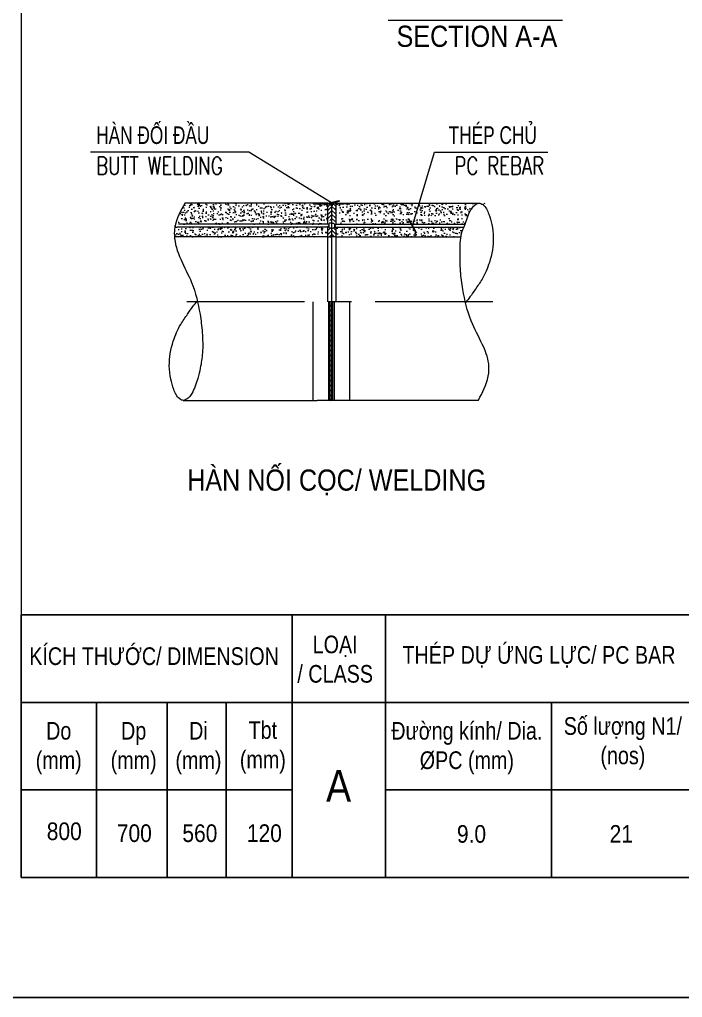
# Model space of a CAD drawing. Header units: millimetres. Extents: x -2123450 to -961021, y -260876 to 649159.
# Drawn here: x -1637070 to -1622988, y -25068 to -4284 of the extents above; entities that cross this region are included whole.
import ezdxf
from ezdxf.enums import TextEntityAlignment as Align

# ---------------------------------------------------------------- set-up
doc = ezdxf.new("R2010")
doc.units = ezdxf.units.MM
doc.header["$LTSCALE"] = 1000
doc.header["$MEASUREMENT"] = 0
doc.linetypes.add('CENTER2', pattern=[1.125, 0.75, -0.125, 0.125, -0.125])
doc.linetypes.add('CENTERX2', pattern=[4, 2.5, -0.5, 0.5, -0.5])
doc.layers.get('0').update_dxf_attribs({"linetype": 'CONTINUOUS'})
doc.layers.get('DEFPOINTS').update_dxf_attribs({"linetype": 'CONTINUOUS'})
for name, color, linetype, lineweight in [('1.NET BAO-F', 3, 'CONTINUOUS', 20), ('4.DIM-F', 1, 'CONTINUOUS', 15), ('9.NET MANH-F', 9, 'CONTINUOUS', 15), ('NDC_S_AXIS', 5, 'CENTER2', 15), ('NDC_S_BREAK-LINE', 1, 'CONTINUOUS', 15), ('NDC_S_CONTINUOUS', 3, 'CONTINUOUS', 20), ('NDC_S_ENG TEXT', 2, 'CONTINUOUS', 9), ('NDC_S_HATCH MATERIAL', 8, 'CONTINUOUS', 13), ('NDC_S_VN TEXT', 7, 'CONTINUOUS', 9)]:
    doc.layers.add(name, color=color, linetype=linetype, lineweight=lineweight)
doc.styles.add('Arial', font='arial.ttf')
doc.styles.add('NDC_ARIAL', font='arial.ttf', dxfattribs={"width": 0.8})
doc.styles.add('NDC_ROMANS', font='romans.shx', dxfattribs={"width": 0.8, "bigfont": 'vns.shx'})
doc.styles.add('Vnsimli', font='vnsimli.shx', dxfattribs={"width": 0.65})
doc.dimstyles.new('D1-1(SC25)', dxfattribs={"dimscale": 25, "dimtxt": 2, "dimasz": 1.5, "dimexe": 1.5, "dimexo": 0, "dimgap": 0.5, "dimtad": 1, "dimdec": 0, "dimzin": 0, "dimdsep": 46, "dimtxsty": 'Vnsimli', "dimblk": 'ARCHTICK', "dimcen": 1, "dimdle": 1.5, "dimclrd": 256, "dimclre": 256, "dimclrt": 2, "dimadec": 0, "dimazin": 0, "dimtfac": 1, "dimtdec": 0, "dimtix": 1, "dimtmove": 2, "dimatfit": 2, "dimldrblk": 'ARCHTICK', "dimfxl": 1, "dimtolj": 1, "dimtzin": 0, "dimlwd": -1, "dimlwe": -1, "dimarcsym": 0})
pattern_1 = [(50, (-1897923.27, -89987.07), (214.93242, -18.80415), [22.47432, -247.21747]), (355, (-1897923.27, -89987.07), (-41.57788, 225.40004), [17.97945, -197.77397]), (100.4514, (-1897905.35, -89988.64), (173.3547, 206.59575), [19.10023, -210.10252]), (46.1842, (-1897923.27, -89927.14), (319.80682, -49.59902), [33.71147, -370.8262]), (96.6356, (-1897896.6, -89931.27), (280.07872, 291.90176), [28.65034, -315.15372]), (351.1842, (-1897923.27, -89927.14), (280.0785, 291.90198), [26.96918, -296.66096]), (21, (-1897893.3, -89942.12), (178.8677, -120.64778), [22.47432, -247.21747]), (326, (-1897893.3, -89942.12), (72.91127, 217.29667), [17.97945, -197.77397]), (71.4514, (-1897878.4, -89952.18), (251.77904, 96.6487), [19.10023, -210.10252]), (37.5, (-1897923.266, -89987.07), (3.643792, 99.754151), [0, -195.37671, 0, -200.77055, 0, -198.523116]), (7.5, (-1897923.27, -89987.07), (78.83077, 118.18844), [0, -114.46918, 0, -190.88185, 0, -75.663527]), (327.5, (-1897990.09, -89987.07), (159.963915, -6.758737), [0, -74.914384, 0, -233.732877, 0, -310.14555]), (317.5, (-1898020.05, -89987.07), (174.75613, 29.99721), [0, -97.3887, 0, -155.2226, 0, -220.24829])]
pattern_2 = [(45, (-3222307.765, 583733.855), (-10.59449372, 10.59449372), [])]

# ---------------------------------------------------------------- blocks, each defined once
blk = doc.blocks.new('_ArchTick')
at = {"color": 0, "linetype": 'ByBlock', "lineweight": 0, "const_width": 0.15}
blk.add_lwpolyline([(-0.5, -0.5), (0.5, 0.5)], dxfattribs=at)

msp = doc.modelspace()

# ---------------------------------------------------------------- hatches: boundary and pattern name
at = {"layer": '9.NET MANH-F', "ltscale": 2}
h = msp.add_hatch(dxfattribs=at)
h.set_pattern_fill('ANSI31', color=256, scale=599.315068, angle=90, style=0)
h.set_pattern_definition([(135, (-2068441.794, 115719.96), (-52.972469, -52.972469), [])])
h.paths.add_polyline_path([(-1630468.57, -12379.95), (-1630440.88, -12379.95), (-1630440.88, -10282.35), (-1630468.57, -10282.35)])
h = msp.add_hatch(dxfattribs=at)
h.set_pattern_fill('ANSI31', color=256, scale=599.315068, angle=90, style=0)
h.set_pattern_definition([(45, (-1192467.655, 115719.96), (52.972469, -52.972469), [])])
h.paths.add_polyline_path([(-1630468.57, -12379.95), (-1630440.88, -12379.95), (-1630440.88, -10282.35), (-1630468.57, -10282.35)])
h = msp.add_hatch(dxfattribs=at)
h.set_pattern_fill('ANSI31', color=256, scale=599.315068, angle=90, style=0)
h.set_pattern_definition([(45, (-1192439.96, 115719.96), (52.972469, -52.972469), [])])
h.paths.add_polyline_path([(-1630440.88, -12379.95), (-1630413.18, -12379.95), (-1630413.18, -10282.35), (-1630440.88, -10282.35)])
h = msp.add_hatch(dxfattribs=at)
h.set_pattern_fill('ANSI31', color=256, scale=599.315068, angle=90, style=0)
h.set_pattern_definition([(135, (-2068414.1, 115719.96), (-52.972469, -52.972469), [])])
h.paths.add_polyline_path([(-1630440.88, -12379.95), (-1630413.18, -12379.95), (-1630413.18, -10282.35), (-1630440.88, -10282.35)])
at = {"layer": 'NDC_S_HATCH MATERIAL'}
h = msp.add_hatch(dxfattribs=at)
h.set_pattern_fill('AR-CONC', color=256, scale=29.965753, style=0)
h.set_pattern_definition(pattern_1)
h.paths.add_polyline_path([(-1633687.41, -8436.04), (-1633695.55, -8634.43), (-1630530.77, -8634.43), (-1630530.77, -8230.21), (-1630563.53, -8197.41), (-1630566.64, -8197.41), (-1630567.28, -8197.87), (-1630567.94, -8198.31), (-1630568.61, -8198.74), (-1630569.29, -8199.16), (-1630569.98, -8199.56), (-1630570.68, -8199.96), (-1630571.39, -8200.33), (-1630572.11, -8200.7), (-1630572.84, -8201.05), (-1630573.58, -8201.39), (-1630574.32, -8201.71), (-1630575.08, -8202.02), (-1630575.84, -8202.32), (-1630576.61, -8202.6), (-1630577.38, -8202.87), (-1630578.16, -8203.12), (-1630578.95, -8203.36), (-1630579.74, -8203.58), (-1630580.54, -8203.79), (-1630581.35, -8203.98), (-1630582.15, -8204.16), (-1630582.97, -8204.32), (-1630583.78, -8204.47), (-1630584.6, -8204.6), (-1630585.43, -8204.72), (-1630586.25, -8204.82), (-1630587.08, -8204.9), (-1630587.91, -8204.97), (-1630588.74, -8205.03), (-1630589.58, -8205.07), (-1630590.41, -8205.09), (-1630591.24, -8205.1), (-1630592.08, -8205.09), (-1630592.91, -8205.07), (-1630593.74, -8205.03), (-1630594.58, -8204.97), (-1630595.41, -8204.9), (-1630596.23, -8204.82), (-1630597.06, -8204.72), (-1630597.88, -8204.6), (-1630598.7, -8204.47), (-1630599.52, -8204.32), (-1630600.33, -8204.16), (-1630601.14, -8203.98), (-1630601.95, -8203.79), (-1630602.74, -8203.58), (-1630603.54, -8203.36), (-1630604.33, -8203.12), (-1630605.11, -8202.87), (-1630605.88, -8202.6), (-1630606.65, -8202.32), (-1630607.41, -8202.02), (-1630608.16, -8201.71), (-1630608.91, -8201.39), (-1630609.65, -8201.05), (-1630610.38, -8200.7), (-1630611.09, -8200.33), (-1630611.8, -8199.96), (-1630612.51, -8199.56), (-1630613.2, -8199.16), (-1630613.88, -8198.74), (-1630614.55, -8198.31), (-1630615.2, -8197.87), (-1630615.85, -8197.41), (-1630698.75, -8197.41), (-1630699.39, -8197.87), (-1630700.05, -8198.31), (-1630700.72, -8198.74), (-1630701.4, -8199.16), (-1630702.09, -8199.56), (-1630702.79, -8199.96), (-1630703.5, -8200.33), (-1630704.22, -8200.7), (-1630704.95, -8201.05), (-1630705.69, -8201.39), (-1630706.43, -8201.71), (-1630707.19, -8202.02), (-1630707.95, -8202.32), (-1630708.72, -8202.6), (-1630709.49, -8202.87), (-1630710.27, -8203.12), (-1630711.06, -8203.36), (-1630711.85, -8203.58), (-1630712.65, -8203.79), (-1630713.46, -8203.98), (-1630714.27, -8204.16), (-1630715.08, -8204.32), (-1630715.89, -8204.47), (-1630716.71, -8204.6), (-1630717.54, -8204.72), (-1630718.36, -8204.82), (-1630719.19, -8204.9), (-1630720.02, -8204.97), (-1630720.85, -8205.03), (-1630721.69, -8205.07), (-1630722.52, -8205.09), (-1630723.36, -8205.1), (-1630724.19, -8205.09), (-1630725.02, -8205.07), (-1630725.86, -8205.03), (-1630726.69, -8204.97), (-1630727.52, -8204.9), (-1630728.35, -8204.82), (-1630729.17, -8204.72), (-1630730, -8204.6), (-1630730.82, -8204.47), (-1630731.63, -8204.32), (-1630732.44, -8204.16), (-1630733.25, -8203.98), (-1630734.06, -8203.79), (-1630734.86, -8203.58), (-1630735.65, -8203.36), (-1630736.44, -8203.12), (-1630737.22, -8202.87), (-1630737.99, -8202.6), (-1630738.76, -8202.32), (-1630739.52, -8202.02), (-1630740.28, -8201.71), (-1630741.02, -8201.39), (-1630741.76, -8201.05), (-1630742.49, -8200.7), (-1630743.21, -8200.33), (-1630743.92, -8199.96), (-1630744.62, -8199.56), (-1630745.31, -8199.16), (-1630745.99, -8198.74), (-1630746.66, -8198.31), (-1630747.32, -8197.87), (-1630747.96, -8197.41), (-1630830.43, -8197.41), (-1630830.43, -8184.74), (-1633556.86, -8184.74), (-1633565.96, -8201.13), (-1633575.89, -8219.04), (-1633585.79, -8236.96), (-1633595.63, -8254.9), (-1633605.41, -8272.85), (-1633615.09, -8290.83), (-1633624.68, -8308.84), (-1633634.14, -8326.88), (-1633643.46, -8344.95), (-1633652.63, -8363.07), (-1633661.63, -8381.23), (-1633670.44, -8399.44), (-1633679.04, -8417.71), (-1633757.73, -8634.33)])
h = msp.add_hatch(dxfattribs=at)
h.set_pattern_fill('ANSI31', color=256, scale=119.863014, style=0)
h.set_pattern_definition(pattern_2)
h.paths.add_polyline_path([(-1630521.05, -8184.74), (-1630830.43, -8184.74), (-1630830.43, -8197.41), (-1630521.05, -8197.41)])
h = msp.add_hatch(dxfattribs=at)
h.set_pattern_fill('ANSI31', color=256, scale=479.452055, angle=90, style=0)
h.set_pattern_definition([(225, (-1897923.266, -24613.74), (-42.377975, 42.377975), [])])
h.paths.add_polyline_path([(-1630530.77, -8186.17), (-1630440.88, -8186.17), (-1630440.88, -8550.11), (-1630452.8, -8550.11), (-1630453.7, -8550.06), (-1630454.61, -8550.02), (-1630455.53, -8550.01), (-1630456.46, -8550.01), (-1630457.38, -8550.02), (-1630458.32, -8550.05), (-1630459.25, -8550.1), (-1630460.19, -8550.17), (-1630461.13, -8550.25), (-1630462.08, -8550.35), (-1630463.02, -8550.47), (-1630463.97, -8550.6), (-1630464.92, -8550.75), (-1630465.86, -8550.92), (-1630466.81, -8551.11), (-1630467.75, -8551.3), (-1630468.69, -8551.52), (-1630469.63, -8551.75), (-1630470.57, -8552), (-1630471.5, -8552.26), (-1630472.43, -8552.54), (-1630473.35, -8552.84), (-1630474.27, -8553.15), (-1630475.18, -8553.47), (-1630476.09, -8553.81), (-1630476.98, -8554.17), (-1630477.88, -8554.54), (-1630478.76, -8554.92), (-1630479.63, -8555.32), (-1630480.5, -8555.73), (-1630481.35, -8556.15), (-1630482.2, -8556.59), (-1630483.03, -8557.04), (-1630483.86, -8557.51), (-1630484.67, -8557.98), (-1630485.47, -8558.47), (-1630486.25, -8558.97), (-1630487.03, -8559.48), (-1630487.79, -8560.01), (-1630488.53, -8560.54), (-1630489.27, -8561.08), (-1630489.98, -8561.64), (-1630490.68, -8562.2), (-1630491.37, -8562.78), (-1630492.04, -8563.36), (-1630492.69, -8563.95), (-1630493.33, -8564.56), (-1630493.94, -8565.17), (-1630494.54, -8565.78), (-1630495.13, -8566.41), (-1630495.69, -8567.04), (-1630496.23, -8567.68), (-1630496.76, -8568.32), (-1630497.27, -8568.97), (-1630497.75, -8569.63), (-1630498.22, -8570.29), (-1630498.66, -8570.96), (-1630499.09, -8571.63), (-1630499.49, -8572.3), (-1630499.88, -8572.98), (-1630500.24, -8573.66), (-1630500.58, -8574.35), (-1630500.9, -8575.04), (-1630501.2, -8575.72), (-1630530.77, -8575.72)])
h.paths.add_polyline_path([(-1630501.2, -8694.37), (-1630501.2, -8635.66), (-1630530.77, -8635.66), (-1630530.77, -8892.67), (-1630521.05, -8892.67), (-1630521.05, -8905.35), (-1630467.83, -8905.35), (-1630440.88, -8844.82), (-1630440.88, -8719.98), (-1630452.8, -8719.98), (-1630453.56, -8720.02), (-1630454.33, -8720.06), (-1630455.1, -8720.08), (-1630455.87, -8720.09), (-1630456.65, -8720.08), (-1630457.43, -8720.07), (-1630458.22, -8720.04), (-1630459.01, -8720), (-1630459.8, -8719.95), (-1630460.59, -8719.89), (-1630461.38, -8719.81), (-1630462.18, -8719.72), (-1630462.97, -8719.63), (-1630463.77, -8719.51), (-1630464.57, -8719.39), (-1630465.36, -8719.26), (-1630466.16, -8719.11), (-1630466.96, -8718.95), (-1630467.75, -8718.78), (-1630468.54, -8718.6), (-1630469.33, -8718.41), (-1630470.12, -8718.21), (-1630470.91, -8717.99), (-1630471.7, -8717.77), (-1630472.48, -8717.53), (-1630473.25, -8717.28), (-1630474.03, -8717.02), (-1630474.8, -8716.75), (-1630475.56, -8716.47), (-1630476.32, -8716.18), (-1630477.08, -8715.88), (-1630477.83, -8715.57), (-1630478.57, -8715.25), (-1630479.31, -8714.92), (-1630480.04, -8714.58), (-1630480.77, -8714.23), (-1630481.49, -8713.87), (-1630482.2, -8713.5), (-1630482.9, -8713.12), (-1630483.6, -8712.73), (-1630484.29, -8712.33), (-1630484.96, -8711.93), (-1630485.63, -8711.51), (-1630486.3, -8711.09), (-1630486.95, -8710.66), (-1630487.59, -8710.22), (-1630488.22, -8709.78), (-1630488.84, -8709.32), (-1630489.46, -8708.86), (-1630490.06, -8708.39), (-1630490.65, -8707.92), (-1630491.23, -8707.43), (-1630491.79, -8706.94), (-1630492.35, -8706.45), (-1630492.89, -8705.95), (-1630493.42, -8705.44), (-1630493.94, -8704.92), (-1630494.45, -8704.4), (-1630494.94, -8703.88), (-1630495.42, -8703.35), (-1630495.89, -8702.81), (-1630496.35, -8702.28), (-1630496.79, -8701.73), (-1630497.21, -8701.18), (-1630497.63, -8700.63), (-1630498.02, -8700.08), (-1630498.41, -8699.52), (-1630498.78, -8698.95), (-1630499.13, -8698.39), (-1630499.47, -8697.82), (-1630499.8, -8697.25), (-1630500.11, -8696.68), (-1630500.4, -8696.1), (-1630500.68, -8695.52), (-1630500.95, -8694.95)])
h = msp.add_hatch(color=256, dxfattribs=at)
edge = h.paths.add_edge_path()
edge.add_arc((-1630440.88, -8247.22), 68.05, 66.664535, 90)
edge.add_line((-1630440.88, -8179.18), (-1630440.88, -8245.27))
edge.add_line((-1630440.88, -8245.27), (-1630431.9, -8245.27))
edge.add_line((-1630431.9, -8245.27), (-1630413.92, -8184.74))
edge = h.paths.add_edge_path()
edge.add_arc((-1630440.88, -8247.22), 68.05, 90, 113.335465)
edge.add_line((-1630467.83, -8184.74), (-1630449.85, -8245.27))
edge.add_line((-1630449.85, -8245.27), (-1630440.88, -8245.27))
edge.add_line((-1630440.88, -8245.27), (-1630440.88, -8179.18))
h = msp.add_hatch(dxfattribs=at)
h.set_pattern_fill('ANSI31', color=256, scale=479.452055, style=0)
h.set_pattern_definition([(315, (-1897923.266, -24613.74), (-42.377975, -42.377975), [])])
h.paths.add_polyline_path([(-1630440.88, -8186.17), (-1630350.98, -8186.17), (-1630350.98, -8575.72), (-1630380.56, -8575.72), (-1630380.85, -8575.04), (-1630381.17, -8574.35), (-1630381.51, -8573.66), (-1630381.88, -8572.98), (-1630382.26, -8572.3), (-1630382.66, -8571.63), (-1630383.09, -8570.96), (-1630383.53, -8570.29), (-1630384, -8569.63), (-1630384.49, -8568.97), (-1630384.99, -8568.32), (-1630385.52, -8567.68), (-1630386.06, -8567.04), (-1630386.63, -8566.41), (-1630387.21, -8565.78), (-1630387.81, -8565.17), (-1630388.43, -8564.56), (-1630389.06, -8563.95), (-1630389.72, -8563.36), (-1630390.39, -8562.78), (-1630391.07, -8562.2), (-1630391.77, -8561.64), (-1630392.49, -8561.08), (-1630393.22, -8560.54), (-1630393.97, -8560.01), (-1630394.73, -8559.48), (-1630395.5, -8558.97), (-1630396.29, -8558.47), (-1630397.09, -8557.98), (-1630397.9, -8557.51), (-1630398.72, -8557.04), (-1630399.55, -8556.59), (-1630400.4, -8556.15), (-1630401.26, -8555.73), (-1630402.12, -8555.32), (-1630402.99, -8554.92), (-1630403.88, -8554.54), (-1630404.77, -8554.17), (-1630405.67, -8553.81), (-1630406.57, -8553.47), (-1630407.48, -8553.15), (-1630408.4, -8552.84), (-1630409.33, -8552.54), (-1630410.25, -8552.26), (-1630411.19, -8552), (-1630412.12, -8551.75), (-1630413.06, -8551.52), (-1630414, -8551.3), (-1630414.95, -8551.11), (-1630415.89, -8550.92), (-1630416.84, -8550.75), (-1630417.78, -8550.6), (-1630418.73, -8550.47), (-1630419.68, -8550.35), (-1630420.62, -8550.25), (-1630421.56, -8550.17), (-1630422.5, -8550.1), (-1630423.44, -8550.05), (-1630424.37, -8550.02), (-1630425.3, -8550.01), (-1630426.22, -8550.01), (-1630427.14, -8550.02), (-1630428.05, -8550.06), (-1630428.96, -8550.11), (-1630440.88, -8550.11)])
h.paths.add_polyline_path([(-1630387.81, -8646.21), (-1630387.5, -8645.91), (-1630387.21, -8645.6)])
h.paths.add_polyline_path([(-1630413.53, -8659.97), (-1630413.06, -8659.86), (-1630414, -8660.07)])
h.paths.add_polyline_path([(-1630415.42, -8660.37), (-1630414.95, -8660.27), (-1630415.89, -8660.46)])
h.paths.add_polyline_path([(-1630411.65, -8659.51), (-1630411.19, -8659.38), (-1630412.12, -8659.63)])
h.paths.add_polyline_path([(-1630417.31, -8660.71), (-1630416.84, -8660.62), (-1630417.78, -8660.77)])
h.paths.add_polyline_path([(-1630409.79, -8658.98), (-1630409.33, -8658.84), (-1630410.25, -8659.11)])
h.paths.add_polyline_path([(-1630419.2, -8660.97), (-1630418.73, -8660.91), (-1630419.68, -8661.03)])
h.paths.add_polyline_path([(-1630407.94, -8658.39), (-1630407.48, -8658.23), (-1630408.4, -8658.54)])
h.paths.add_polyline_path([(-1630421.09, -8661.18), (-1630420.62, -8661.13), (-1630421.56, -8661.21)])
h.paths.add_polyline_path([(-1630406.12, -8657.74), (-1630405.67, -8657.57), (-1630406.57, -8657.91)])
h.paths.add_polyline_path([(-1630422.97, -8661.31), (-1630422.5, -8661.28), (-1630423.44, -8661.33)])
h.paths.add_polyline_path([(-1630404.32, -8657.03), (-1630403.88, -8656.84), (-1630404.77, -8657.21)])
h.paths.add_polyline_path([(-1630424.84, -8661.37), (-1630424.37, -8661.36), (-1630425.3, -8661.37)])
h.paths.add_polyline_path([(-1630402.55, -8656.27), (-1630402.12, -8656.06), (-1630402.99, -8656.46)])
h.paths.add_polyline_path([(-1630426.68, -8661.37), (-1630426.22, -8661.37), (-1630427.14, -8661.35)])
h.paths.add_polyline_path([(-1630400.82, -8655.44), (-1630400.4, -8655.23), (-1630401.26, -8655.65)])
h.paths.add_polyline_path([(-1630380.56, -8635.66), (-1630380.56, -8694.37), (-1630381.01, -8695.39), (-1630381.51, -8696.41), (-1630382.05, -8697.42), (-1630382.64, -8698.43), (-1630383.28, -8699.42), (-1630383.97, -8700.41), (-1630384.7, -8701.39), (-1630385.47, -8702.35), (-1630386.28, -8703.3), (-1630387.14, -8704.23), (-1630388.04, -8705.15), (-1630388.97, -8706.05), (-1630389.95, -8706.93), (-1630390.96, -8707.79), (-1630392, -8708.63), (-1630393.08, -8709.45), (-1630394.19, -8710.24), (-1630395.34, -8711.01), (-1630396.51, -8711.76), (-1630397.71, -8712.47), (-1630398.93, -8713.16), (-1630400.18, -8713.83), (-1630401.46, -8714.46), (-1630402.75, -8715.06), (-1630404.06, -8715.63), (-1630405.39, -8716.17), (-1630406.74, -8716.68), (-1630408.1, -8717.15), (-1630409.48, -8717.59), (-1630410.86, -8718), (-1630412.25, -8718.37), (-1630413.65, -8718.71), (-1630415.06, -8719.01), (-1630416.46, -8719.27), (-1630417.87, -8719.5), (-1630419.28, -8719.69), (-1630420.69, -8719.84), (-1630422.09, -8719.96), (-1630423.48, -8720.04), (-1630424.87, -8720.08), (-1630426.24, -8720.08), (-1630427.61, -8720.05), (-1630428.96, -8719.98), (-1630440.88, -8719.98), (-1630440.88, -8844.82), (-1630413.92, -8905.35), (-1630360.7, -8905.35), (-1630360.7, -8892.67), (-1630350.98, -8892.67), (-1630350.98, -8635.66)])
h.paths.add_polyline_path([(-1630399.13, -8654.57), (-1630398.72, -8654.34), (-1630399.55, -8654.79)])
h.paths.add_polyline_path([(-1630381.17, -8637.03), (-1630381, -8636.69), (-1630380.85, -8636.34)])
h.paths.add_polyline_path([(-1630397.48, -8653.64), (-1630397.09, -8653.4), (-1630397.9, -8653.87)])
h.paths.add_polyline_path([(-1630381.88, -8638.4), (-1630381.68, -8638.06), (-1630381.51, -8637.71)])
h.paths.add_polyline_path([(-1630395.89, -8652.66), (-1630395.5, -8652.41), (-1630396.29, -8652.91)])
h.paths.add_polyline_path([(-1630382.66, -8639.75), (-1630382.45, -8639.41), (-1630382.26, -8639.07)])
h.paths.add_polyline_path([(-1630394.34, -8651.64), (-1630393.97, -8651.37), (-1630394.73, -8651.9)])
h.paths.add_polyline_path([(-1630383.53, -8641.09), (-1630383.3, -8640.75), (-1630383.09, -8640.42)])
h.paths.add_polyline_path([(-1630392.85, -8650.57), (-1630392.49, -8650.29), (-1630393.22, -8650.84)])
h.paths.add_polyline_path([(-1630384.49, -8642.4), (-1630384.23, -8642.08), (-1630384, -8641.75)])
h.paths.add_polyline_path([(-1630391.41, -8649.46), (-1630391.07, -8649.17), (-1630391.77, -8649.74)])
h.paths.add_polyline_path([(-1630385.52, -8643.7), (-1630385.25, -8643.38), (-1630384.99, -8643.05)])
h.paths.add_polyline_path([(-1630390.04, -8648.31), (-1630389.72, -8648.02), (-1630390.39, -8648.6)])
h.paths.add_polyline_path([(-1630386.63, -8644.97), (-1630386.34, -8644.66), (-1630386.06, -8644.34)])
h.paths.add_polyline_path([(-1630389.06, -8647.42), (-1630388.74, -8647.13), (-1630388.43, -8646.82)])
h = msp.add_hatch(dxfattribs=at)
h.set_pattern_fill('ANSI31', color=256, scale=119.863014, style=0)
h.set_pattern_definition(pattern_2)
h.paths.add_polyline_path([(-1630360.7, -8184.74), (-1630051.32, -8184.74), (-1630051.32, -8197.41), (-1630360.7, -8197.41)])
h = msp.add_hatch(dxfattribs=at)
h.set_pattern_fill('AR-CONC', color=256, scale=29.965753, style=0)
h.set_pattern_definition(pattern_1)
h.paths.add_polyline_path([(-1627627.14, -9023.78), (-1627627.14, -9023.78), (-1627627.34, -9024.52)])
h.paths.add_polyline_path([(-1627218.42, -8228.37), (-1627219.12, -8228.82), (-1627217.71, -8227.94)])
h.paths.add_polyline_path([(-1627286.32, -8281.56), (-1627286.92, -8282.13), (-1627285.72, -8280.99)])
h.paths.add_polyline_path([(-1627380.85, -8400.05), (-1627381.3, -8400.75), (-1627381.74, -8401.46)])
h.paths.add_polyline_path([(-1627379.06, -8397.24), (-1627379.51, -8397.94), (-1627379.96, -8398.64)])
h.paths.add_polyline_path([(-1627283.9, -8279.28), (-1627284.51, -8279.85), (-1627283.3, -8278.71)])
h.paths.add_polyline_path([(-1627288.72, -8283.86), (-1627289.31, -8284.44), (-1627288.12, -8283.28)])
h.paths.add_polyline_path([(-1627382.63, -8402.87), (-1627383.07, -8403.57), (-1627383.51, -8404.28)])
h.paths.add_polyline_path([(-1627377.27, -8394.44), (-1627377.72, -8395.13), (-1627378.17, -8395.84)])
h.paths.add_polyline_path([(-1627281.47, -8277.01), (-1627282.08, -8277.58), (-1627280.86, -8276.45)])
h.paths.add_polyline_path([(-1627291.1, -8286.17), (-1627291.69, -8286.76), (-1627290.5, -8285.6)])
h.paths.add_polyline_path([(-1627384.4, -8405.69), (-1627384.83, -8406.39), (-1627385.28, -8407.1)])
h.paths.add_polyline_path([(-1627375.46, -8391.64), (-1627375.91, -8392.33), (-1627376.37, -8393.04)])
h.paths.add_polyline_path([(-1627279.03, -8274.76), (-1627279.64, -8275.32), (-1627278.41, -8274.2)])
h.paths.add_polyline_path([(-1627293.46, -8288.51), (-1627294.05, -8289.09), (-1627292.87, -8287.92)])
h.paths.add_polyline_path([(-1627386.15, -8408.52), (-1627386.59, -8409.22), (-1627387.03, -8409.93)])
h.paths.add_polyline_path([(-1627373.64, -8388.85), (-1627374.1, -8389.54), (-1627374.55, -8390.25)])
h.paths.add_polyline_path([(-1627276.57, -8272.53), (-1627277.18, -8273.09), (-1627275.95, -8271.98)])
h.paths.add_polyline_path([(-1627295.81, -8290.85), (-1627296.39, -8291.44), (-1627295.22, -8290.27)])
h.paths.add_polyline_path([(-1627387.9, -8411.35), (-1627388.34, -8412.06), (-1627388.77, -8412.77)])
h.paths.add_polyline_path([(-1627371.81, -8386.07), (-1627372.27, -8386.76), (-1627372.73, -8387.46)])
h.paths.add_polyline_path([(-1627274.09, -8270.32), (-1627274.71, -8270.87), (-1627273.47, -8269.77)])
h.paths.add_polyline_path([(-1627298.14, -8293.22), (-1627298.72, -8293.81), (-1627297.56, -8292.63)])
h.paths.add_polyline_path([(-1627389.64, -8414.19), (-1627390.07, -8414.9), (-1627390.51, -8415.61)])
h.paths.add_polyline_path([(-1627369.98, -8383.3), (-1627370.44, -8383.98), (-1627370.9, -8384.68)])
h.paths.add_polyline_path([(-1627271.6, -8268.12), (-1627272.22, -8268.67), (-1627270.97, -8267.58)])
h.paths.add_polyline_path([(-1627300.46, -8295.59), (-1627301.03, -8296.19), (-1627299.88, -8295)])
h.paths.add_polyline_path([(-1627391.37, -8417.04), (-1627391.8, -8417.74), (-1627392.23, -8418.46)])
h.paths.add_polyline_path([(-1627368.13, -8380.53), (-1627368.59, -8381.22), (-1627369.05, -8381.91)])
h.paths.add_polyline_path([(-1627269.09, -8265.94), (-1627269.71, -8266.49), (-1627268.45, -8265.4)])
h.paths.add_polyline_path([(-1627302.76, -8297.99), (-1627303.33, -8298.59), (-1627302.18, -8297.39)])
h.paths.add_polyline_path([(-1627393.09, -8419.89), (-1627393.52, -8420.6), (-1627393.95, -8421.31)])
h.paths.add_polyline_path([(-1627366.27, -8377.77), (-1627366.73, -8378.46), (-1627367.2, -8379.15)])
h.paths.add_polyline_path([(-1627266.56, -8263.78), (-1627267.19, -8264.32), (-1627265.93, -8263.25)])
h.paths.add_polyline_path([(-1627305.04, -8300.4), (-1627305.61, -8301), (-1627304.47, -8299.8)])
h.paths.add_polyline_path([(-1627394.81, -8422.74), (-1627395.23, -8423.45), (-1627395.66, -8424.17)])
h.paths.add_polyline_path([(-1627364.39, -8375.02), (-1627364.86, -8375.7), (-1627365.33, -8376.4)])
h.paths.add_polyline_path([(-1627264.02, -8261.64), (-1627264.65, -8262.18), (-1627263.38, -8261.11)])
h.paths.add_polyline_path([(-1627307.31, -8302.82), (-1627307.87, -8303.43), (-1627306.74, -8302.21)])
h.paths.add_polyline_path([(-1627396.51, -8425.6), (-1627396.93, -8426.31), (-1627397.36, -8427.04)])
h.paths.add_polyline_path([(-1627362.51, -8372.28), (-1627362.98, -8372.96), (-1627363.45, -8373.65)])
h.paths.add_polyline_path([(-1627261.46, -8259.52), (-1627262.1, -8260.05), (-1627260.82, -8259)])
h.paths.add_polyline_path([(-1627309.56, -8305.26), (-1627310.12, -8305.87), (-1627309, -8304.65)])
h.paths.add_polyline_path([(-1627398.21, -8428.47), (-1627398.63, -8429.18), (-1627399.05, -8429.9)])
h.paths.add_polyline_path([(-1627360.62, -8369.55), (-1627361.09, -8370.22), (-1627361.56, -8370.91)])
h.paths.add_polyline_path([(-1627258.89, -8257.42), (-1627259.53, -8257.95), (-1627258.24, -8256.9)])
h.paths.add_polyline_path([(-1627311.79, -8307.71), (-1627312.35, -8308.33), (-1627311.24, -8307.1)])
h.paths.add_polyline_path([(-1627399.9, -8431.34), (-1627400.31, -8432.05), (-1627400.74, -8432.77)])
h.paths.add_polyline_path([(-1627358.71, -8366.82), (-1627359.19, -8367.5), (-1627359.66, -8368.18)])
h.paths.add_polyline_path([(-1627256.3, -8255.34), (-1627256.95, -8255.86), (-1627255.65, -8254.82)])
h.paths.add_polyline_path([(-1627314.01, -8310.17), (-1627314.56, -8310.79), (-1627313.46, -8309.56)])
h.paths.add_polyline_path([(-1627401.58, -8434.21), (-1627401.99, -8434.93), (-1627402.41, -8435.65)])
h.paths.add_polyline_path([(-1627356.79, -8364.11), (-1627357.27, -8364.78), (-1627357.75, -8365.46)])
h.paths.add_polyline_path([(-1627253.69, -8253.27), (-1627254.35, -8253.79), (-1627253.04, -8252.76)])
h.paths.add_polyline_path([(-1627316.21, -8312.65), (-1627316.76, -8313.28), (-1627315.67, -8312.03)])
h.paths.add_polyline_path([(-1627403.25, -8437.09), (-1627403.66, -8437.81), (-1627404.08, -8438.53)])
h.paths.add_polyline_path([(-1627354.86, -8361.4), (-1627355.34, -8362.07), (-1627355.83, -8362.75)])
h.paths.add_polyline_path([(-1627251.07, -8251.23), (-1627251.73, -8251.74), (-1627250.42, -8250.73)])
h.paths.add_polyline_path([(-1627318.4, -8315.14), (-1627318.95, -8315.77), (-1627317.86, -8314.52)])
h.paths.add_polyline_path([(-1627404.91, -8439.97), (-1627405.33, -8440.69), (-1627405.74, -8441.41)])
h.paths.add_polyline_path([(-1627352.92, -8358.7), (-1627353.4, -8359.37), (-1627353.89, -8360.05)])
h.paths.add_polyline_path([(-1627248.44, -8249.21), (-1627249.1, -8249.72), (-1627247.78, -8248.71)])
h.paths.add_polyline_path([(-1627320.58, -8317.65), (-1627321.12, -8318.28), (-1627320.03, -8317.03)])
h.paths.add_polyline_path([(-1627406.57, -8442.86), (-1627406.98, -8443.58), (-1627407.39, -8444.3)])
h.paths.add_polyline_path([(-1627350.96, -8356.02), (-1627351.45, -8356.68), (-1627351.94, -8357.36)])
h.paths.add_polyline_path([(-1627245.79, -8247.21), (-1627246.45, -8247.71), (-1627245.12, -8246.71)])
h.paths.add_polyline_path([(-1627322.73, -8320.17), (-1627323.27, -8320.8), (-1627322.2, -8319.54)])
h.paths.add_polyline_path([(-1627408.22, -8445.74), (-1627408.63, -8446.47), (-1627409.04, -8447.19)])
h.paths.add_polyline_path([(-1627349, -8353.34), (-1627349.49, -8354.01), (-1627349.98, -8354.68)])
h.paths.add_polyline_path([(-1627243.12, -8245.23), (-1627243.79, -8245.72), (-1627242.45, -8244.74)])
h.paths.add_polyline_path([(-1627324.88, -8322.7), (-1627325.41, -8323.34), (-1627324.34, -8322.07)])
h.paths.add_polyline_path([(-1627409.86, -8448.64), (-1627410.27, -8449.36), (-1627410.68, -8450.08)])
h.paths.add_polyline_path([(-1627347.02, -8350.67), (-1627347.51, -8351.34), (-1627348.01, -8352.01)])
h.paths.add_polyline_path([(-1627240.44, -8243.26), (-1627241.11, -8243.76), (-1627239.76, -8242.78)])
h.paths.add_polyline_path([(-1627327, -8325.24), (-1627327.53, -8325.89), (-1627326.47, -8324.61)])
h.paths.add_polyline_path([(-1627411.49, -8451.53), (-1627411.9, -8452.26), (-1627412.31, -8452.98)])
h.paths.add_polyline_path([(-1627345.02, -8348.02), (-1627345.52, -8348.68), (-1627346.02, -8349.34)])
h.paths.add_polyline_path([(-1627543.66, -8454.43), (-1627538.62, -8441.84), (-1627532.39, -8427.06), (-1627525.88, -8412.4), (-1627519.11, -8397.86), (-1627512.06, -8383.44), (-1627504.75, -8369.15), (-1627497.15, -8354.98), (-1627489.29, -8340.96), (-1627481.16, -8327.07), (-1627472.73, -8313.36), (-1627463.94, -8299.89), (-1627454.72, -8286.74), (-1627445.02, -8273.98), (-1627434.75, -8261.68), (-1627423.87, -8249.93), (-1627412.33, -8238.79), (-1627400.13, -8228.36), (-1627387.3, -8218.71), (-1627373.86, -8209.93), (-1627359.81, -8202.17), (-1627345.16, -8195.59), (-1627329.91, -8190.34), (-1627314.21, -8187), (-1627298.41, -8186.64), (-1627282.73, -8189.29), (-1627267.33, -8194.45), (-1627252.38, -8201.66), (-1627238.04, -8210.41), (-1627224.47, -8220.23), (-1627216.28, -8227.04), (-1627216.3, -8227.06), (-1627214.89, -8226.19), (-1627213.47, -8225.32), (-1627212.05, -8224.46), (-1627210.62, -8223.61), (-1627209.19, -8222.76), (-1627207.76, -8221.92), (-1627206.32, -8221.09), (-1627204.88, -8220.26), (-1627203.44, -8219.44), (-1627201.99, -8218.63), (-1627200.54, -8217.82), (-1627199.08, -8217.02), (-1627197.62, -8216.22), (-1627196.16, -8215.44), (-1627194.69, -8214.66), (-1627193.22, -8213.89), (-1627191.74, -8213.12), (-1627190.26, -8212.36), (-1627188.78, -8211.61), (-1627187.3, -8210.87), (-1627185.81, -8210.13), (-1627184.31, -8209.4), (-1627182.81, -8208.68), (-1627181.31, -8207.97), (-1627179.81, -8207.26), (-1627178.3, -8206.57), (-1627176.79, -8205.87), (-1627175.27, -8205.19), (-1627173.75, -8204.52), (-1627172.22, -8203.85), (-1627170.7, -8203.19), (-1627169.17, -8202.54), (-1627167.63, -8201.9), (-1627166.09, -8201.26), (-1627164.55, -8200.63), (-1627163, -8200.02), (-1627161.45, -8199.41), (-1627159.9, -8198.8), (-1627158.34, -8198.21), (-1627156.78, -8197.63), (-1627155.21, -8197.05), (-1627153.65, -8196.48), (-1627152.07, -8195.92), (-1627150.5, -8195.37), (-1627148.92, -8194.83), (-1627147.33, -8194.3), (-1627145.75, -8193.77), (-1627144.15, -8193.26), (-1627142.56, -8192.75), (-1627140.96, -8192.26), (-1627139.36, -8191.78), (-1627137.76, -8191.3), (-1627136.15, -8190.84), (-1627134.54, -8190.39), (-1627132.93, -8189.95), (-1627131.31, -8189.53), (-1627129.69, -8189.12), (-1627128.07, -8188.72), (-1627126.45, -8188.34), (-1627124.83, -8187.97), (-1627123.2, -8187.62), (-1627121.58, -8187.28), (-1627119.95, -8186.96), (-1627118.32, -8186.66), (-1627116.69, -8186.37), (-1627115.05, -8186.1), (-1627113.42, -8185.85), (-1627111.79, -8185.61), (-1627110.15, -8185.4), (-1627108.51, -8185.21), (-1627106.88, -8185.03), (-1627105.24, -8184.88), (-1627103.61, -8184.74), (-1630051.32, -8184.74), (-1630051.32, -8197.41), (-1630133.79, -8197.41), (-1630134.44, -8197.87), (-1630135.1, -8198.31), (-1630135.77, -8198.74), (-1630136.45, -8199.16), (-1630137.14, -8199.56), (-1630137.84, -8199.96), (-1630138.55, -8200.33), (-1630139.27, -8200.7), (-1630140, -8201.05), (-1630140.73, -8201.39), (-1630141.48, -8201.71), (-1630142.23, -8202.02), (-1630142.99, -8202.32), (-1630143.76, -8202.6), (-1630144.53, -8202.87), (-1630145.32, -8203.12), (-1630146.1, -8203.36), (-1630146.9, -8203.58), (-1630147.7, -8203.79), (-1630148.5, -8203.98), (-1630149.31, -8204.16), (-1630150.12, -8204.32), (-1630150.94, -8204.47), (-1630151.76, -8204.6), (-1630152.58, -8204.72), (-1630153.41, -8204.82), (-1630154.24, -8204.9), (-1630155.07, -8204.97), (-1630155.9, -8205.03), (-1630156.73, -8205.07), (-1630157.56, -8205.09), (-1630158.4, -8205.1), (-1630159.23, -8205.09), (-1630160.07, -8205.07), (-1630160.9, -8205.03), (-1630161.73, -8204.97), (-1630162.56, -8204.9), (-1630163.39, -8204.82), (-1630164.22, -8204.72), (-1630165.04, -8204.6), (-1630165.86, -8204.47), (-1630166.68, -8204.32), (-1630167.49, -8204.16), (-1630168.3, -8203.98), (-1630169.1, -8203.79), (-1630169.9, -8203.58), (-1630170.69, -8203.36), (-1630171.48, -8203.12), (-1630172.26, -8202.87), (-1630173.04, -8202.6), (-1630173.8, -8202.32), (-1630174.57, -8202.02), (-1630175.32, -8201.71), (-1630176.06, -8201.39), (-1630176.8, -8201.05), (-1630177.53, -8200.7), (-1630178.25, -8200.33), (-1630178.96, -8199.96), (-1630179.66, -8199.56), (-1630180.35, -8199.16), (-1630181.03, -8198.74), (-1630181.7, -8198.31), (-1630182.36, -8197.87), (-1630183.01, -8197.41), (-1630265.9, -8197.41), (-1630266.55, -8197.87), (-1630267.21, -8198.31), (-1630267.88, -8198.74), (-1630268.56, -8199.16), (-1630269.25, -8199.56), (-1630269.95, -8199.96), (-1630270.66, -8200.33), (-1630271.38, -8200.7), (-1630272.11, -8201.05), (-1630272.84, -8201.39), (-1630273.59, -8201.71), (-1630274.34, -8202.02), (-1630275.1, -8202.32), (-1630275.87, -8202.6), (-1630276.65, -8202.87), (-1630277.43, -8203.12), (-1630278.22, -8203.36), (-1630279.01, -8203.58), (-1630279.81, -8203.79), (-1630280.61, -8203.98), (-1630281.42, -8204.16), (-1630282.23, -8204.32), (-1630283.05, -8204.47), (-1630283.87, -8204.6), (-1630284.69, -8204.72), (-1630285.52, -8204.82), (-1630286.35, -8204.9), (-1630287.18, -8204.97), (-1630288.01, -8205.03), (-1630288.84, -8205.07), (-1630289.68, -8205.09), (-1630290.51, -8205.1), (-1630291.34, -8205.09), (-1630292.18, -8205.07), (-1630293.01, -8205.03), (-1630293.84, -8204.97), (-1630294.67, -8204.9), (-1630295.5, -8204.82), (-1630296.33, -8204.72), (-1630297.15, -8204.6), (-1630297.97, -8204.47), (-1630298.79, -8204.32), (-1630299.6, -8204.16), (-1630300.41, -8203.98), (-1630301.21, -8203.79), (-1630302.01, -8203.58), (-1630302.8, -8203.36), (-1630303.59, -8203.12), (-1630304.37, -8202.87), (-1630305.15, -8202.6), (-1630305.92, -8202.32), (-1630306.68, -8202.02), (-1630307.43, -8201.71), (-1630308.18, -8201.39), (-1630308.91, -8201.05), (-1630309.64, -8200.7), (-1630310.36, -8200.33), (-1630311.07, -8199.96), (-1630311.77, -8199.56), (-1630312.46, -8199.16), (-1630313.14, -8198.74), (-1630313.81, -8198.31), (-1630314.47, -8197.87), (-1630315.12, -8197.41), (-1630318.22, -8197.41), (-1630350.98, -8230.21), (-1630350.98, -8454.43)])
h.paths.add_polyline_path([(-1627329.12, -8327.8), (-1627329.64, -8328.45), (-1627328.59, -8327.16)])
h.paths.add_polyline_path([(-1627237.74, -8241.33), (-1627238.41, -8241.81), (-1627237.06, -8240.85)])
h.paths.add_polyline_path([(-1627343.02, -8345.37), (-1627343.52, -8346.03), (-1627344.02, -8346.69)])
h.paths.add_polyline_path([(-1627235.02, -8239.41), (-1627235.7, -8239.89), (-1627234.34, -8238.94)])
h.paths.add_polyline_path([(-1627331.22, -8330.37), (-1627331.74, -8331.02), (-1627330.69, -8329.73)])
h.paths.add_polyline_path([(-1627232.29, -8237.51), (-1627232.98, -8237.99), (-1627231.61, -8237.05)])
h.paths.add_polyline_path([(-1627341, -8342.74), (-1627341.5, -8343.39), (-1627342.01, -8344.05)])
h.paths.add_polyline_path([(-1627229.55, -8235.64), (-1627230.24, -8236.11), (-1627228.86, -8235.18)])
h.paths.add_polyline_path([(-1627333.3, -8332.95), (-1627333.82, -8333.6), (-1627332.78, -8332.31)])
h.paths.add_polyline_path([(-1627226.79, -8233.79), (-1627227.48, -8234.25), (-1627226.1, -8233.33)])
h.paths.add_polyline_path([(-1627338.96, -8340.11), (-1627339.47, -8340.76), (-1627339.98, -8341.42)])
h.paths.add_polyline_path([(-1627224.01, -8231.96), (-1627224.71, -8232.42), (-1627223.32, -8231.51)])
h.paths.add_polyline_path([(-1627335.37, -8335.54), (-1627335.89, -8336.2), (-1627334.86, -8334.9)])
h.paths.add_polyline_path([(-1627221.22, -8230.16), (-1627221.92, -8230.61), (-1627220.52, -8229.71)])
h.paths.add_polyline_path([(-1627337.43, -8338.15), (-1627337.94, -8338.8), (-1627336.92, -8337.5)])
h.paths.add_polyline_path([(-1627626.57, -8694.37), (-1630350.98, -8694.37), (-1630350.98, -8903.92), (-1627694.66, -8903.92), (-1627692.16, -8888.92), (-1627689.36, -8873.99), (-1627686.25, -8859.15), (-1627682.82, -8844.4), (-1627679.04, -8829.74), (-1627674.9, -8815.18), (-1627670.39, -8800.73), (-1627665.49, -8786.39), (-1627660.18, -8772.16), (-1627654.52, -8758.03), (-1627648.58, -8743.98), (-1627642.45, -8729.98), (-1627636.21, -8715.99), (-1627629.95, -8702.01)])
h.paths.add_polyline_path([(-1630350.98, -8634.43), (-1627602.38, -8634.43), (-1627601.19, -8631.13), (-1627596.27, -8616.66), (-1627591.56, -8602.12), (-1627587.02, -8587.53), (-1627582.58, -8572.89), (-1627578.19, -8558.24), (-1627573.8, -8543.59), (-1627569.36, -8528.96), (-1627564.81, -8514.37), (-1630350.98, -8514.37)])
h = msp.add_hatch(dxfattribs=at)
h.set_pattern_fill('AR-CONC', color=256, scale=29.965753, style=0)
h.set_pattern_definition([(50, (-1897923.27, -49188.34), (214.93242, -18.80415), [22.47432, -247.21747]), (355, (-1897923.27, -49188.34), (-41.57788, 225.40004), [17.97945, -197.77397]), (100.4514, (-1897905.35, -49189.9), (173.3547, 206.59575), [19.10023, -210.10252]), (46.1842, (-1897923.27, -49128.4), (319.80682, -49.59902), [33.71147, -370.8262]), (96.6356, (-1897896.6, -49132.54), (280.07872, 291.90176), [28.65034, -315.15372]), (351.1842, (-1897923.27, -49128.4), (280.0785, 291.90198), [26.96918, -296.66096]), (21, (-1897893.3, -49143.4), (178.8677, -120.64778), [22.47432, -247.21747]), (326, (-1897893.3, -49143.4), (72.91127, 217.29667), [17.97945, -197.77397]), (71.4514, (-1897878.4, -49153.45), (251.77904, 96.6487), [19.10023, -210.10252]), (37.5, (-1897923.266, -49188.34), (3.643792, 99.754151), [0, -195.37671, 0, -200.77055, 0, -198.523116]), (7.5, (-1897923.27, -49188.34), (78.83077, 118.18844), [0, -114.46918, 0, -190.88185, 0, -75.663527]), (327.5, (-1897990.09, -49188.34), (159.963915, -6.758737), [0, -74.914384, 0, -233.732877, 0, -310.14555]), (317.5, (-1898020.05, -49188.34), (174.75613, 29.99721), [0, -97.3887, 0, -155.2226, 0, -220.24829])])
h.paths.add_polyline_path([(-1633719.97, -8694.37), (-1633728.03, -8536.26), (-1633735.64, -8558.28), (-1633742.75, -8580.43), (-1633749.36, -8602.71), (-1633755.42, -8625.14), (-1633760.91, -8647.73), (-1633765.81, -8670.47), (-1633770.09, -8693.37), (-1633773.71, -8716.45), (-1633776.69, -8739.68), (-1633779.01, -8763.04), (-1633780.7, -8786.48), (-1633781.75, -8809.98), (-1633782.18, -8833.5), (-1633781.98, -8857.02), (-1633781.18, -8880.5), (-1633779.77, -8903.92), (-1630530.77, -8903.92), (-1630530.77, -8694.37)])
h = msp.add_hatch(color=256, dxfattribs=at)
edge = h.paths.add_edge_path()
edge.add_arc((-1630442.03, -12306.03), 79.35, 270.833065, 291.320851, ccw=False)
edge.add_line((-1630440.88, -12385.37), (-1630440.88, -12319.27))
edge.add_line((-1630440.88, -12319.27), (-1630431.9, -12319.27))
edge.add_line((-1630431.9, -12319.27), (-1630413.18, -12379.95))
edge = h.paths.add_edge_path()
edge.add_arc((-1630440.12, -12309.92), 75.46, 247.847384, 269.425481, ccw=False)
edge.add_line((-1630468.57, -12379.8), (-1630449.85, -12319.27))
edge.add_line((-1630449.85, -12319.27), (-1630440.88, -12319.27))
edge.add_line((-1630440.88, -12319.27), (-1630440.88, -12385.37))

# ---------------------------------------------------------------- linework, layer by layer
for p, q in [((-1637035.68, -16937.46), (-1637035.68, -22517.82)), ((-1637035.68, -16937.46), (-1584588.72, -16937.46)), ((-1631280.27, -16937.46), (-1631280.27, -22517.82)), ((-1629297.7, -16937.46), (-1629297.7, -22517.82)), ((-1637035.68, -18797.58), (-1584588.72, -18797.58)), ((-1635438.41, -18782.07), (-1635438.41, -22502.31)), ((-1633935.15, -18782.07), (-1633935.15, -22502.31)), ((-1632678.56, -18782.07), (-1632678.56, -22502.31)), ((-1625769.95, -18797.58), (-1625769.95, -22517.82)), ((-1637035.68, -20657.7), (-1631280.27, -20657.7)), ((-1629297.7, -20657.7), (-1584588.72, -20657.7)), ((-1637035.68, -22517.82), (-1584588.72, -22517.82))]:
    msp.add_line(p, q)
at = {"layer": '1.NET BAO-F', "ltscale": 10}
for p, q in [((-1630530.77, -8184.74), (-1633556.87, -8184.74)), ((-1630830.43, -8184.74), (-1630830.43, -8197.41)), ((-1630744.51, -8184.74), (-1630830.43, -8184.74)), ((-1630747.96, -8197.41), (-1630830.43, -8197.41)), ((-1630612.4, -8184.74), (-1630702.2, -8184.74)), ((-1630615.85, -8197.41), (-1630698.75, -8197.41)), ((-1630530.77, -8197.41), (-1630566.64, -8197.41)), ((-1630530.77, -8230.21), (-1630563.53, -8197.41)), ((-1630552.36, -8197.41), (-1630530.77, -8214.94)), ((-1630530.77, -8197.41), (-1630530.77, -8634.43)), ((-1630521.05, -8197.41), (-1630530.77, -8197.41)), ((-1630449.85, -8245.27), (-1630467.83, -8184.74)), ((-1630440.88, -8225.44), (-1630440.88, -12379.95)), ((-1630413.92, -8184.74), (-1630431.9, -8245.27)), ((-1630360.7, -8197.41), (-1630350.98, -8197.41)), ((-1630350.98, -8184.74), (-1627305.27, -8186.4)), ((-1630350.98, -8197.41), (-1630350.98, -8634.43)), ((-1630350.98, -8197.41), (-1630315.12, -8197.41)), ((-1630329.39, -8197.41), (-1630350.98, -8214.94)), ((-1630350.98, -8230.21), (-1630318.22, -8197.41)), ((-1630269.35, -8184.74), (-1630179.55, -8184.74)), ((-1630265.9, -8197.41), (-1630183.01, -8197.41)), ((-1630137.24, -8184.74), (-1630051.32, -8184.74)), ((-1630133.79, -8197.41), (-1630051.32, -8197.41)), ((-1630051.32, -8184.74), (-1630051.32, -8197.41)), ((-1630501.2, -8694.37), (-1633719.97, -8694.37)), ((-1630501.2, -8634.43), (-1633695.55, -8634.43)), ((-1630530.77, -8694.37), (-1630530.77, -10282.35)), ((-1630440.88, -8608.82), (-1630452.8, -8608.82)), ((-1630440.88, -8719.98), (-1630452.8, -8719.98)), ((-1630440.88, -8608.82), (-1630428.96, -8608.82)), ((-1630440.88, -8719.98), (-1630428.96, -8719.98)), ((-1630380.56, -8634.43), (-1627602.35, -8634.43)), ((-1630380.56, -8694.37), (-1627626.56, -8694.37)), ((-1630350.98, -8694.37), (-1630350.98, -10282.35)), ((-1630530.77, -8903.92), (-1633779.77, -8903.92)), ((-1630350.98, -8903.92), (-1627694.66, -8903.92)), ((-1630830.43, -12379.95), (-1630830.43, -10283.9)), ((-1630500.26, -12379.95), (-1630500.26, -10283.9)), ((-1630381.49, -12379.95), (-1630381.49, -10283.9)), ((-1630051.32, -12379.95), (-1630051.32, -10283.9))]:
    msp.add_line(p, q, dxfattribs=at)
at = {"layer": '1.NET BAO-F'}
for p, q in [((-1630530.77, -8184.74), (-1630467.83, -8184.74)), ((-1630521.05, -8197.41), (-1630521.05, -8184.74)), ((-1630350.98, -8184.74), (-1630413.92, -8184.74)), ((-1630360.7, -8197.41), (-1630360.7, -8184.74)), ((-1630501.2, -8634.43), (-1630501.2, -8694.37)), ((-1630380.56, -8634.43), (-1630380.56, -8694.37)), ((-1630530.77, -8903.92), (-1630440.88, -8903.92)), ((-1630350.98, -8903.92), (-1630440.88, -8903.92)), ((-1633591.05, -12378.54), (-1630744.51, -12379.95)), ((-1627325.22, -12379.95), (-1630744.51, -12379.95))]:
    msp.add_line(p, q, dxfattribs=at)
at = {"layer": '1.NET BAO-F', "ltscale": 10}
for points in [[(-1630521.05, -8184.74), (-1630830.43, -8184.74), (-1630830.43, -8197.41), (-1630521.05, -8197.41)], [(-1630360.7, -8184.74), (-1630051.32, -8184.74), (-1630051.32, -8197.41), (-1630360.7, -8197.41)]]:
    msp.add_lwpolyline(points, close=True, dxfattribs=at)
msp.add_lwpolyline([(-1630413.92, -8184.74, 0.20650278), (-1630467.83, -8184.74)], format="xyb", dxfattribs=at)
for centre, start_param, end_param in [((-1630464.44, -8636.9), 1.05718135, 2.62797768), ((-1630417.32, -8691.9), 4.198774, 5.76957033)]:
    msp.add_ellipse(centre, major_axis=(37.73, 11.65), ratio=0.68026503, start_param=start_param, end_param=end_param, dxfattribs=at)
at = {"layer": '1.NET BAO-F', "ltscale": 10, "extrusion": (0, 0, -1)}
for centre, start_param, end_param in [((-1630464.44, -8691.9), 4.198774, 5.76957033), ((-1630417.32, -8636.9), 1.05718135, 2.62797768)]:
    msp.add_ellipse(centre, major_axis=(-37.73, 11.65), ratio=0.68026503, start_param=start_param, end_param=end_param, dxfattribs=at)
at = {"layer": '4.DIM-F'}
for p, q in [((-1629240.95, -4300.41), (-1625535.34, -4300.41)), ((-1630449.85, -8245.27), (-1630431.9, -8245.27))]:
    msp.add_line(p, q, dxfattribs=at)
at = {"layer": '9.NET MANH-F', "ltscale": 2}
for p, q in [((-1630440.88, -8225.44), (-1630440.88, -12379.95)), ((-1630468.57, -12379.95), (-1630468.57, -10282.35)), ((-1630468.57, -12379.95), (-1630468.57, -10282.35)), ((-1630413.18, -12379.95), (-1630413.18, -10282.35)), ((-1630413.18, -12379.95), (-1630413.18, -10282.35))]:
    msp.add_line(p, q, dxfattribs=at)
at = {"layer": 'DEFPOINTS'}
msp.add_lwpolyline([(-1698138.72, 64032.18), (-1571988.72, 64032.18), (-1571988.72, -25067.82), (-1698138.72, -25067.82)], close=True, dxfattribs=at)
at = {"layer": 'NDC_S_AXIS', "linetype": 'CENTERX2'}
msp.add_line((-1627016.25, -10282.35), (-1633753.7, -10282.35), dxfattribs=at)
at = {"layer": 'NDC_S_BREAK-LINE'}
msp.add_spline([(-1633556.02, -8183.22), (-1633771.14, -8699.62), (-1633781.58, -8870.91), (-1633646.57, -9379.15), (-1633415.19, -9875.32), (-1633236.3, -10545.2), (-1633189.47, -10935.6), (-1633185.32, -11370.89), (-1633230.55, -11691.81), (-1633285.47, -11912.51), (-1633338.24, -12074.6), (-1633411.97, -12233.7), (-1633469.81, -12312.79), (-1633512.09, -12348.6), (-1633560.99, -12373), (-1633585.85, -12378.33), (-1633668.09, -12347.35), (-1633794.62, -12144.18), (-1633855.67, -11924.89), (-1633888.44, -11647.13), (-1633803.39, -11116.91), (-1633646.1, -10762.34), (-1633500.72, -10544.44), (-1633388.96, -10385.23), (-1633292.45, -10268.63)], degree=3, dxfattribs=at)
msp.add_open_spline([(-1627325.22, -12379.95), (-1627324.39, -12378.4), (-1627323.56, -12376.85), (-1627322.73, -12375.29), (-1627234.76, -12210.35), (-1627104.61, -11966.32), (-1627086.37, -11538.92), (-1627248.51, -11146.44), (-1627515.1, -10656.01), (-1627645.42, -10121), (-1627713.78, -9616.59), (-1627704.36, -9204.91), (-1627712.46, -8862.63), (-1627599.63, -8645.62), (-1627561.98, -8487.87), (-1627500.19, -8352.57), (-1627438.59, -8260.74), (-1627385.68, -8215), (-1627345.31, -8193.84), (-1627290.07, -8180.11), (-1627173.87, -8239.05), (-1627096.5, -8416.52), (-1627030, -8654.15), (-1626984.2, -9002.6), (-1627057.83, -9405.29), (-1627213.57, -9772.26), (-1627378.28, -10001.28), (-1627489.11, -10171.14), (-1627564.06, -10258.91), (-1627596.86, -10297.32)], degree=3, knots=[-3.46112184, -3.46112184, -3.46112184, -3.46112184, 0, 0, 0, 368.03371016, 544.51378441, 835.46532634, 1200.44178673, 1662.68123434, 1924.8095885, 2215.01794477, 2492.78210836, 2585.23409887, 2698.87284095, 2815.7751737, 2881.09623838, 2918.037728, 2954.46697232, 2971.41869708, 3030.00774444, 3189.57381995, 3341.32612114, 3527.7837314, 3885.78678005, 4144.37684738, 4319.00541953, 4448.68615606, 4549.59665847, 4549.59665847, 4549.59665847, 4549.59665847], dxfattribs=at)
at = {"layer": 'NDC_S_CONTINUOUS'}
msp.add_line((-1637035.68, 58213.47), (-1637035.68, -22517.82), dxfattribs=at)

# ---------------------------------------------------------------- texts
at = {"layer": 'NDC_S_ENG TEXT', "style": 'NDC_ROMANS', "width": 0.75}
msp.add_text('BUTT WELDING', height=375, dxfattribs=at).set_placement((-1635442.12, -7579.32))
msp.add_text('PC REBAR', height=375, dxfattribs=at).set_placement((-1625926.59, -7579.32), align=Align.RIGHT)
at = {"layer": 'NDC_S_VN TEXT', "lineweight": 70, "style": 'NDC_ARIAL', "width": 0.85}
msp.add_text('SECTION A-A', height=450, dxfattribs=at).set_placement((-1629061.35, -4864.91))
at = {"layer": 'NDC_S_VN TEXT', "style": 'Arial', "width": 0.7}
msp.add_text('HÀN ĐỐI ĐẦU ', height=375, dxfattribs=at).set_placement((-1635442.12, -6928.23))
msp.add_text('THÉP CHỦ', height=375, dxfattribs=at).set_placement((-1626080.06, -6928.23), align=Align.RIGHT)
at = {"layer": 'NDC_S_VN TEXT', "lineweight": 70, "style": 'NDC_ARIAL', "width": 0.85}
msp.add_text('HÀN NỐI CỌC/ WELDING', height=450, dxfattribs=at).set_placement((-1630334.01, -14297.11), align=Align.CENTER)
at = {"layer": 'NDC_S_VN TEXT', "style": 'NDC_ARIAL', "width": 0.85}
for s, height, p in [('A', 675, (-1630291.52, -20910.22)), ('800', 375, (-1636120.6, -21723.54)), ('700', 375, (-1634632.04, -21764.23)), ('560', 375, (-1633239.55, -21764.23)), ('120', 375, (-1631868.87, -21764.23)), ('9.0', 375, (-1627468.33, -21779.73)), ('21', 375, (-1624287.15, -21779.73))]:
    msp.add_text(s, height=height, dxfattribs=at).set_placement(p, align=Align.CENTER)
at = {"layer": 'NDC_S_VN TEXT', "char_height": 375, "attachment_point": 2, "style": 'NDC_ARIAL'}
for s, width, insert in [('LOẠI\\P/ CLASS', 2616.0412, (-1630364.93, -17377.48)), ('KÍCH THƯỚC/ DIMENSION', 8486.5621, (-1634213.12, -17627.16)), ('THÉP DỰ ỨNG LỰC/ PC BAR', 9688.8946, (-1626035, -17600.56)), ('Số lượng N1/\\P(nos)', 3446.092, (-1624252.99, -19111.39)), ('Do\\P(mm)', 0.1943, (-1636238.07, -19212.59)), ('Dp\\P(mm)', 0.1943, (-1634646.36, -19212.59)), ('Di\\P(mm)', 0.1943, (-1633269.7, -19212.59)), ('Tbt\\P(mm)', 0.1943, (-1631901.51, -19197.08)), ('Đường kính/ Dia.\\P{\\A1;ØPC} (mm)', 4776.252, (-1627567.65, -19212.59))]:
    msp.add_mtext_dynamic_manual_height_columns(s, width=width, gutter_width=0.37, heights=[0], dxfattribs=dict(at, insert=insert))

# ---------------------------------------------------------------- leaders
at = {"layer": '4.DIM-F'}
for points in [[(-1630440.88, -8179.18), (-1632202.14, -7100.17), (-1635565.32, -7100.17)], [(-1628723.28, -8670.81), (-1628254.92, -7100.17), (-1625846.95, -7100.17)]]:
    msp.add_leader(points, dimstyle='D1-1(SC25)', override={"dimasz": 10}, dxfattribs=at)

doc.saveas('drawing.dxf')
